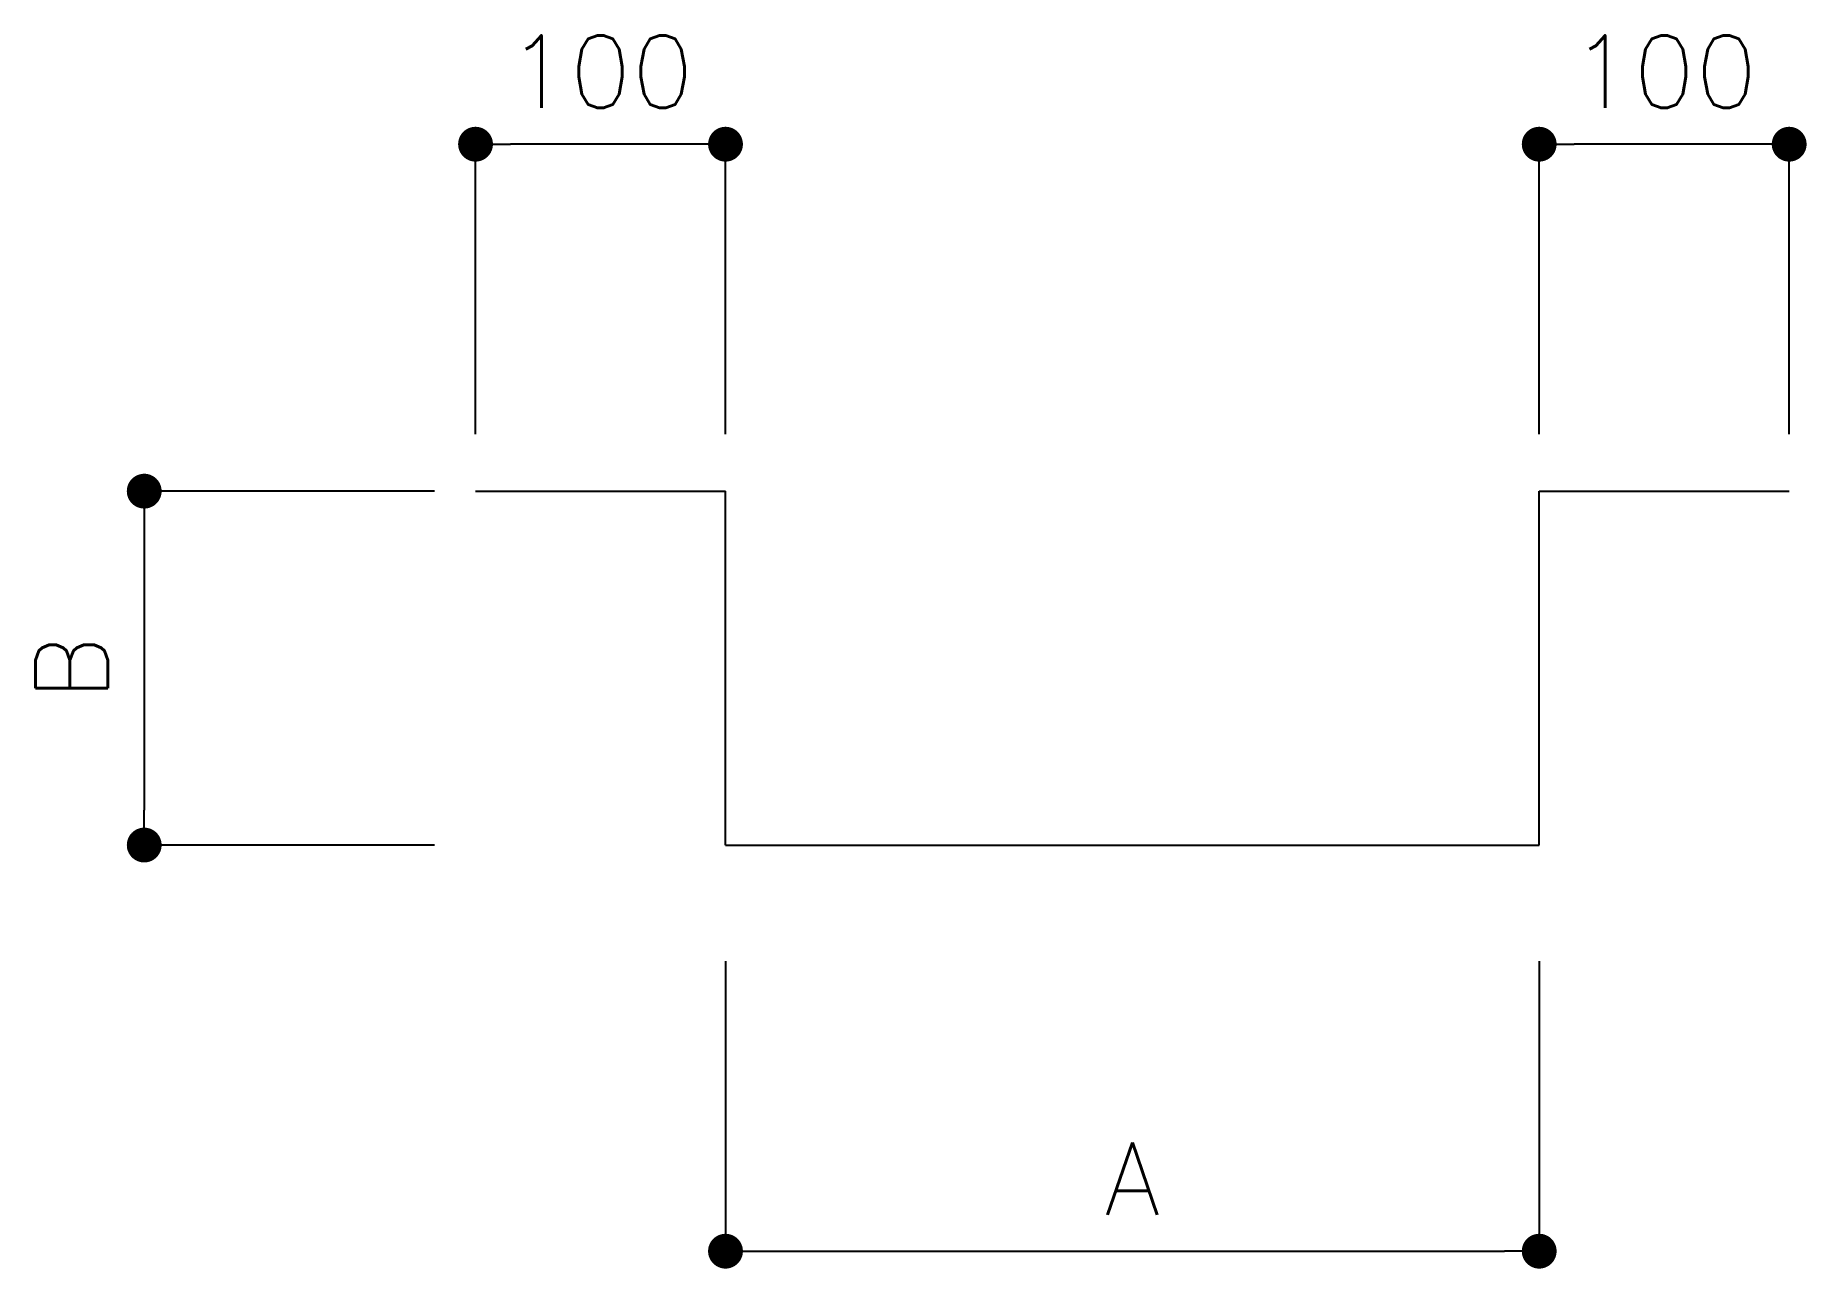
# Model space of a CAD drawing. Header units: millimetres. Extents: x -32.1 to 28.9, y -38.8 to 3.8.
import ezdxf

# ---------------------------------------------------------------- set-up
doc = ezdxf.new("R2010")
doc.units = ezdxf.units.MM
doc.header["$LTSCALE"] = 500
doc.header["$MEASUREMENT"] = 0
doc.layers.add('rebar', color=6, linetype='Continuous')
doc.styles.add('ROMANS', font='ROMANS.SHX')

# ---------------------------------------------------------------- blocks, each defined once
blk = doc.blocks.new('DOT')
at = {"color": 1}
blk.add_line((0, 0), (-1, 0), dxfattribs=at)
at = {"color": 7, "const_width": 0.5}
blk.add_lwpolyline([(-0.25, 0, 1), (0.25, 0, 1)], format="xyb", close=True, dxfattribs=at)

msp = doc.modelspace()

# ---------------------------------------------------------------- linework, layer by layer
at = {"color": 1}
for p, q in [((-16.928, -10), (-16.928, 0)), ((-9.513, 0), (-15.728, 0)), ((-8.313, -10), (-8.313, 0)), ((19.732, -10), (19.732, 0)), ((27.147, 0), (20.932, 0)), ((28.347, -10), (28.347, 0)), ((-18.347, -11.96), (-28.347, -11.96)), ((-28.347, -13.16), (-28.347, -22.959)), ((-18.347, -24.159), (-28.347, -24.159)), ((-8.313, -28.159), (-8.313, -38.159)), ((19.732, -28.159), (19.732, -38.159)), ((-7.113, -38.159), (18.532, -38.159))]:
    msp.add_line(p, q, dxfattribs=at)
at = {"color": 6}
for p, q in [((-16.928, -11.96), (-8.313, -11.96)), ((-8.313, -24.159), (-8.313, -11.96)), ((19.732, -24.159), (19.732, -11.96)), ((19.732, -11.96), (28.347, -11.96))]:
    msp.add_line(p, q, dxfattribs=at)
at = {"layer": 'rebar', "color": 6}
msp.add_line((-8.313, -24.159), (19.732, -24.159), dxfattribs=at)

# ---------------------------------------------------------------- block references
at = {"color": 1, "xscale": 1.200000000011642, "yscale": 1.200000000011642, "zscale": 1.2}
for p, rotation in [((-16.928, 0), 180), ((19.732, 0), 180), ((-28.347, -11.96), 90), ((-28.347, -24.159), 270), ((-8.313, -38.159), 180)]:
    msp.add_blockref('DOT', p, dxfattribs=dict(at, rotation=rotation))
for p in [(-8.313, 0), (28.347, 0), (19.732, -38.159)]:
    msp.add_blockref('DOT', p, dxfattribs=at)

# ---------------------------------------------------------------- texts
at = {"color": 7, "char_height": 2.5, "attachment_point": 5, "style": 'ROMANS'}
for s, insert in [('\\A1;100', (-12.621, 2.5)), ('\\A1;100', (24.039, 2.5)), ('A', (5.709, -35.659))]:
    msp.add_mtext(s, dxfattribs=dict(at, insert=insert))
at = {"color": 7, "insert": (-30.847, -18.059), "char_height": 2.5, "attachment_point": 5, "rotation": 90, "style": 'ROMANS'}
msp.add_mtext('B', dxfattribs=at)

doc.saveas('drawing.dxf')
